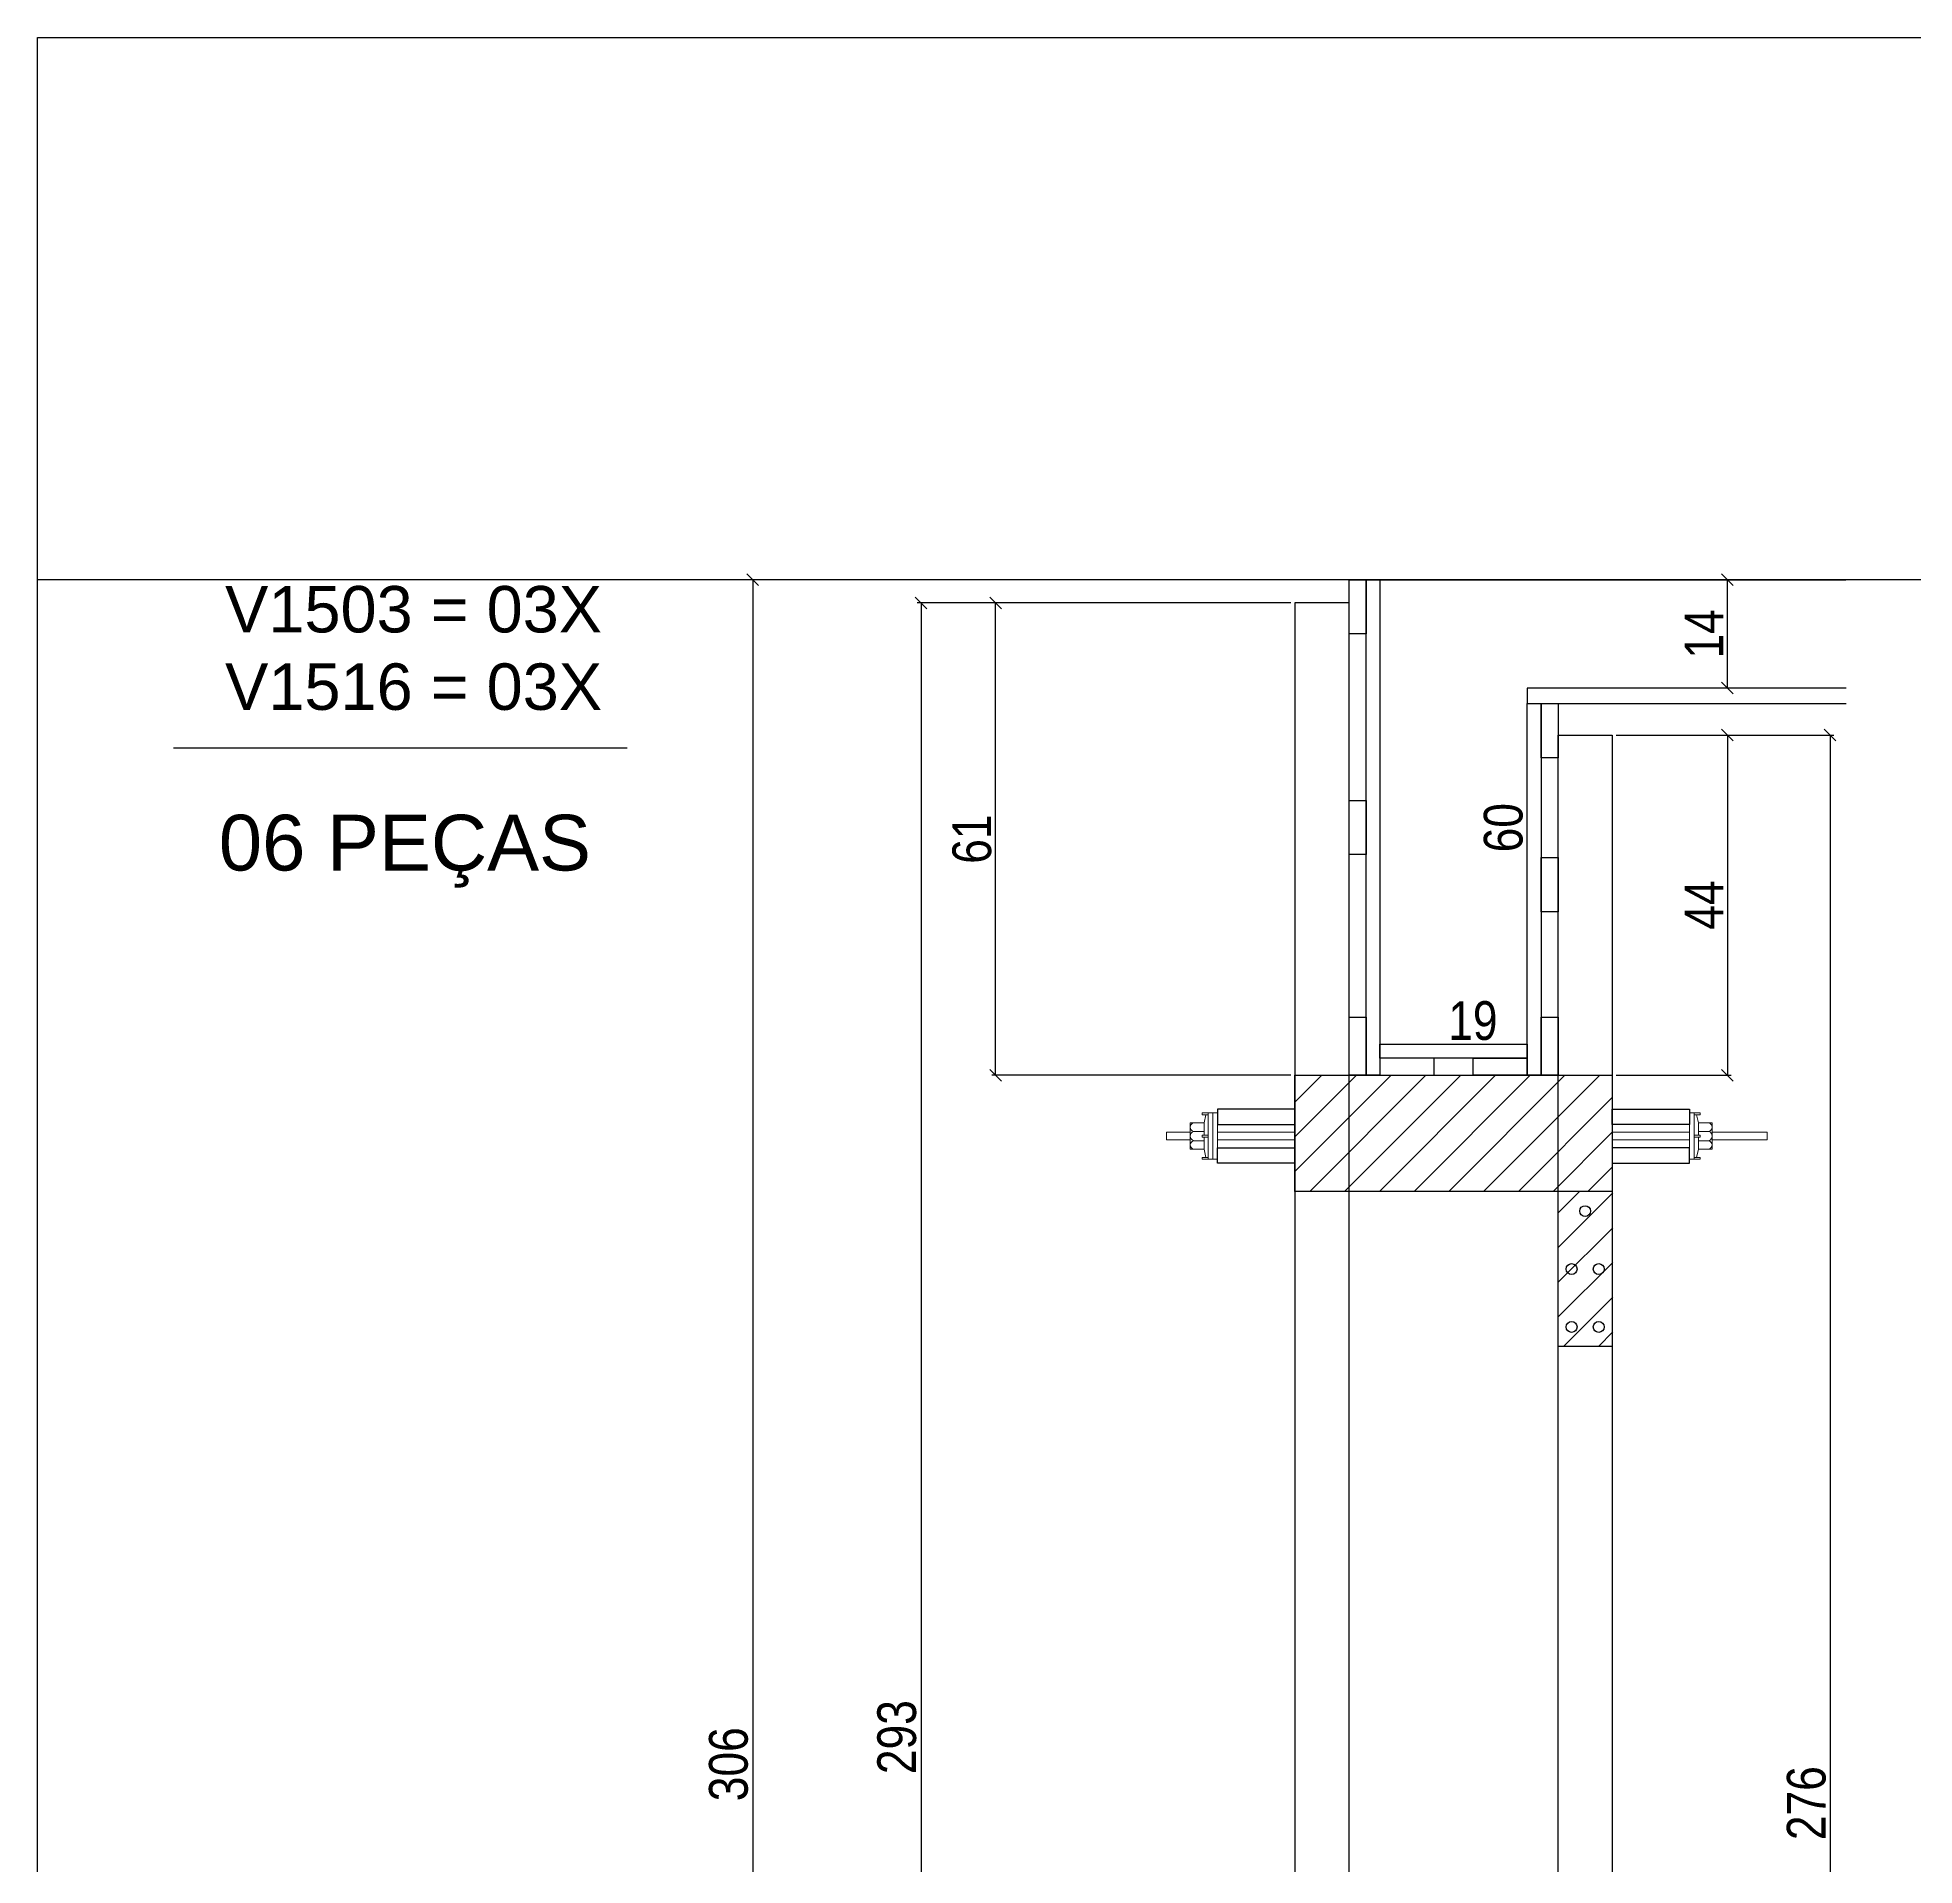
# Model space of a CAD drawing. Extents: x 17311 to 161354, y 153625 to 211469.
# Drawn here: x 17860.1 to 18345, y 206827.8 to 207300.1 of the extents above; entities that cross this region are included whole.
import ezdxf

# ---------------------------------------------------------------- set-up
doc = ezdxf.new("R2010")
doc.units = 0
doc.layers.get('0').update_dxf_attribs({"linetype": 'CONTINUOUS'})
doc.layers.get('DEFPOINTS').update_dxf_attribs({"linetype": 'CONTINUOUS'})
for name, color, linetype in [('8', 111, 'CONTINUOUS'), ('COTA', 241, 'CONTINUOUS'), ('detalhes', 4, 'CONTINUOUS'), ('HACHURA', 8, 'CONTINUOUS'), ('TIRAS REESCORAMENTO', 252, 'CONTINUOUS'), ('VIGAS', 3, 'CONTINUOUS')]:
    doc.layers.add(name, color=color, linetype=linetype)
doc.layers.add('BARRA_ANCORAGEM', color=1, linetype='CONTINUOUS', lineweight=15)
doc.styles.add('COTA TECNICA 2X', font='techl___.ttf', dxfattribs={"height": 10})
doc.styles.add('R80-50', font='arial.ttf', dxfattribs={"height": 10})
doc.dimstyles.new('SECAO', dxfattribs={"dimscale": 0.333333, "dimtxt": 5, "dimasz": 9, "dimexe": 3, "dimexo": 3, "dimgap": 3, "dimtad": 1, "dimdec": 1, "dimlfac": 0.5, "dimzin": 12, "dimdsep": 46, "dimtxsty": 'COTA TECNICA 2X', "dimblk1": 'OBLIQUE', "dimblk2": 'OBLIQUE', "dimsah": 1, "dimcen": 0.9, "dimclrd": 4, "dimclre": 4, "dimclrt": 240, "dimadec": 1, "dimazin": 3, "dimtfac": 1, "dimtdec": 1, "dimtmove": 0, "dimatfit": 3, "dimfxl": 1, "dimtolj": 1, "dimtzin": 12, "dimarcsym": 0})

# ---------------------------------------------------------------- blocks, each defined once
blk = doc.blocks.new('_Oblique')
at = {"color": 0, "linetype": 'ByBlock', "lineweight": -2}
blk.add_line((-0.5, -0.5), (0.5, 0.5), dxfattribs=at)
blk = doc.blocks.new('*D2956')
at = {"layer": 'DEFPOINTS', "color": 0, "transparency": 16777216}
for p in [(18184.93, 207154.02), (18088.37, 206567.92), (18184.93, 206567.92)]:
    blk.add_point(p, dxfattribs=at)
at = {"layer": 'detalhes', "color": 4, "lineweight": -2, "transparency": 16777216}
for p, q in [((18183.93, 207154.02), (18087.37, 207154.02)), ((18088.37, 207154.02), (18088.37, 206567.92)), ((18183.93, 206567.92), (18087.37, 206567.92))]:
    blk.add_line(p, q, dxfattribs=at)
at = {"layer": 'detalhes', "color": 4, "lineweight": -2, "transparency": 16777216, "xscale": 3, "yscale": 3, "zscale": 3}
for p, rotation in [((18088.37, 207154.02), 90), ((18088.37, 206567.92), 270)]:
    blk.add_blockref('_Oblique', p, dxfattribs=dict(at, rotation=rotation))
at = {"layer": 'detalhes', "color": 240, "transparency": 16777216, "insert": (18082.13, 206860.97), "char_height": 10, "attachment_point": 5, "rotation": 90, "style": 'COTA TECNICA 2X'}
blk.add_mtext('\\A1;293', dxfattribs=at)
blk = doc.blocks.new('*D2962')
at = {"layer": 'DEFPOINTS', "color": 0, "transparency": 16777216}
for p in [(18107.63, 207154.02), (18184.93, 207154.02), (18184.93, 207031.97)]:
    blk.add_point(p, dxfattribs=at)
at = {"layer": 'detalhes', "color": 4, "lineweight": -2, "transparency": 16777216}
for p, q in [((18183.93, 207154.02), (18106.63, 207154.02)), ((18107.63, 207031.97), (18107.63, 207154.02)), ((18183.93, 207031.97), (18106.63, 207031.97))]:
    blk.add_line(p, q, dxfattribs=at)
at = {"layer": 'detalhes', "color": 4, "lineweight": -2, "transparency": 16777216, "xscale": 3, "yscale": 3, "zscale": 3}
for p, rotation in [((18107.63, 207154.02), 90), ((18107.63, 207031.97), 270)]:
    blk.add_blockref('_Oblique', p, dxfattribs=dict(at, rotation=rotation))
at = {"layer": 'detalhes', "color": 240, "transparency": 16777216, "insert": (18101.53, 207092.99), "char_height": 10, "attachment_point": 5, "rotation": 90, "style": 'COTA TECNICA 2X'}
blk.add_mtext('\\A1;61', dxfattribs=at)
blk = doc.blocks.new('*D2963')
at = {"layer": 'DEFPOINTS', "color": 0, "transparency": 16777216}
for p in [(18266.93, 207119.89), (18266.93, 207031.97), (18296.68, 207031.97)]:
    blk.add_point(p, dxfattribs=at)
at = {"layer": 'detalhes', "color": 4, "lineweight": -2, "transparency": 16777216}
for p, q in [((18267.93, 207119.89), (18297.68, 207119.89)), ((18296.68, 207119.89), (18296.68, 207031.97)), ((18267.93, 207031.97), (18297.68, 207031.97))]:
    blk.add_line(p, q, dxfattribs=at)
at = {"layer": 'detalhes', "color": 4, "lineweight": -2, "transparency": 16777216, "xscale": 3, "yscale": 3, "zscale": 3}
for p, rotation in [((18296.68, 207119.89), 90), ((18296.68, 207031.97), 270)]:
    blk.add_blockref('_Oblique', p, dxfattribs=dict(at, rotation=rotation))
at = {"layer": 'detalhes', "color": 240, "transparency": 16777216, "insert": (18290.61, 207075.93), "char_height": 10, "attachment_point": 5, "rotation": 90, "style": 'COTA TECNICA 2X'}
blk.add_mtext('\\A1;44', dxfattribs=at)
blk = doc.blocks.new('*D2964')
at = {"layer": 'DEFPOINTS', "color": 0, "transparency": 16777216}
for p in [(18198.93, 207160.02), (18044.87, 206547.92), (18184.93, 206547.92)]:
    blk.add_point(p, dxfattribs=at)
at = {"layer": 'detalhes', "color": 4, "lineweight": -2, "transparency": 16777216}
for p, q in [((18197.93, 207160.02), (18043.87, 207160.02)), ((18044.87, 207160.02), (18044.87, 206547.92)), ((18183.93, 206547.92), (18043.87, 206547.92))]:
    blk.add_line(p, q, dxfattribs=at)
at = {"layer": 'detalhes', "color": 4, "lineweight": -2, "transparency": 16777216, "xscale": 3, "yscale": 3, "zscale": 3}
for p, rotation in [((18044.87, 207160.02), 90), ((18044.87, 206547.92), 270)]:
    blk.add_blockref('_Oblique', p, dxfattribs=dict(at, rotation=rotation))
at = {"layer": 'detalhes', "color": 240, "transparency": 16777216, "insert": (18038.65, 206853.97), "char_height": 10, "attachment_point": 5, "rotation": 90, "style": 'COTA TECNICA 2X'}
blk.add_mtext('\\A1;306', dxfattribs=at)
blk = doc.blocks.new('*D2966')
at = {"layer": 'DEFPOINTS', "color": 0, "transparency": 16777216}
for p in [(18231.96, 207160.02), (18244.93, 207160.02), (18231.96, 207039.97)]:
    blk.add_point(p, dxfattribs=at)
at = {"layer": 'detalhes', "color": 240, "transparency": 16777216, "insert": (18238.82, 207095.94), "char_height": 10, "attachment_point": 5, "rotation": 90, "style": 'COTA TECNICA 2X'}
blk.add_mtext('\\A1;60', dxfattribs=at)
blk = doc.blocks.new('*D2967')
at = {"layer": 'DEFPOINTS', "color": 0, "transparency": 16777216}
for p in [(18206.93, 207039.97), (18244.93, 207039.97), (18244.93, 207039.97)]:
    blk.add_point(p, dxfattribs=at)
at = {"layer": 'detalhes', "color": 240, "transparency": 16777216, "insert": (18230.93, 207046.05), "char_height": 10, "attachment_point": 5, "style": 'COTA TECNICA 2X'}
blk.add_mtext('\\A1;19', dxfattribs=at)
blk = doc.blocks.new('*D2970')
at = {"layer": 'DEFPOINTS', "color": 0, "transparency": 16777216}
for p in [(18296.68, 207160.02), (18296.68, 207160.02), (18296.68, 207132.02)]:
    blk.add_point(p, dxfattribs=at)
at = {"layer": 'detalhes', "color": 4, "lineweight": -2, "transparency": 16777216}
for p, q in [((18296.68, 207132.02), (18296.68, 207160.02)), ((18297.68, 207160.02), (18297.68, 207160.02)), ((18297.68, 207132.02), (18297.68, 207132.02))]:
    blk.add_line(p, q, dxfattribs=at)
at = {"layer": 'detalhes', "color": 4, "lineweight": -2, "transparency": 16777216, "xscale": 3, "yscale": 3, "zscale": 3}
for p, rotation in [((18296.68, 207160.02), 90), ((18296.68, 207132.02), 270)]:
    blk.add_blockref('_Oblique', p, dxfattribs=dict(at, rotation=rotation))
at = {"layer": 'detalhes', "color": 240, "transparency": 16777216, "insert": (18290.61, 207146.02), "char_height": 10, "attachment_point": 5, "rotation": 90, "style": 'COTA TECNICA 2X'}
blk.add_mtext('\\A1;14', dxfattribs=at)
blk = doc.blocks.new('*D2971')
at = {"layer": 'DEFPOINTS', "color": 0, "transparency": 16777216}
for p in [(18267.93, 207119.89), (18267.93, 206567.92), (18323.22, 206567.92)]:
    blk.add_point(p, dxfattribs=at)
at = {"layer": 'detalhes', "color": 4, "lineweight": -2, "transparency": 16777216}
for p, q in [((18268.93, 207119.89), (18324.22, 207119.89)), ((18323.22, 207119.89), (18323.22, 206567.92)), ((18268.93, 206567.92), (18324.22, 206567.92))]:
    blk.add_line(p, q, dxfattribs=at)
at = {"layer": 'detalhes', "color": 4, "lineweight": -2, "transparency": 16777216, "xscale": 3, "yscale": 3, "zscale": 3}
for p, rotation in [((18323.22, 207119.89), 90), ((18323.22, 206567.92), 270)]:
    blk.add_blockref('_Oblique', p, dxfattribs=dict(at, rotation=rotation))
at = {"layer": 'detalhes', "color": 240, "transparency": 16777216, "insert": (18317.12, 206843.91), "char_height": 10, "attachment_point": 5, "rotation": 90, "style": 'COTA TECNICA 2X'}
blk.add_mtext('\\A1;276', dxfattribs=at)
blk = doc.blocks.new('A$C51C4441F')
at = {"layer": 'BARRA_ANCORAGEM'}
for p, q in [((-2.25, 3.4), (-1.79, 5.5)), ((-2.25, 3.4), (-5.81, 3.39)), ((-5.81, 3.39), (-5.81, -3.39)), ((-2.25, 1.2), (-5.02, 1.2)), ((-2.25, 3.4), (-2.25, 3.4)), ((-2.25, 3.4), (-2.25, 0.25)), ((-2.25, -3.4), (-5.81, -3.39)), ((-2.25, -1.2), (-5.02, -1.2)), ((-2.25, -0.25), (-2.25, -3.4)), ((-2.25, -3.4), (-1.79, -5.5))]:
    blk.add_line(p, q, dxfattribs=at)
for points in [[(-2.7, 6), (-1.2, 6), (-1.2, 5.5), (-2.7, 5.5)], [(-1.2, -6), (0, -6), (0, 6), (-1.2, 6)], [(-2.7, 0.25), (-1.2, 0.25), (-1.2, -0.25), (-2.7, -0.25)], [(-2.7, -6), (-1.2, -6), (-1.2, -5.5), (-2.7, -5.5)]]:
    blk.add_lwpolyline(points, close=True, dxfattribs=at)
for centre, radius, start, end in [((-4.66, 2.3), 1.15, 107.7845, 252.2718), ((-4.52, 0), 1.3, 112.648, 247.4083), ((-4.66, -2.3), 1.15, 107.7845, 252.2718)]:
    blk.add_arc(centre, radius, start, end, dxfattribs=at)

msp = doc.modelspace()

# ---------------------------------------------------------------- hatches: boundary and pattern name
at = {"layer": 'COTA'}
h = msp.add_hatch(dxfattribs=at)
h.set_pattern_fill('ANSI31', color=256, scale=2, style=0)
h.set_pattern_definition([(45, (-6430.0255, -6265.1016), (-4.49012806, 4.49012806), [])])
h.paths.add_polyline_path([(18266.93, 207015.26), (18266.93, 207031.97), (18184.93, 207031.97), (18184.93, 207001.97), (18266.93, 207001.97), (18266.93, 207013.26), (18266.93, 207014.26), (18266.93, 207016.26)])
h = msp.add_hatch(dxfattribs=at)
h.set_pattern_fill('ANSI31', color=256, scale=2, style=0)
h.set_pattern_definition([(45, (-5406.802, 8742.5576), (-4.49012806, 4.49012806), [])])
h.paths.add_polyline_path([(18253.05, 206961.94), (18267.05, 206961.94), (18267.05, 207001.88), (18253.05, 207001.88)])

# ---------------------------------------------------------------- linework, layer by layer
msp.add_line((18266.93, 206961.94), (18252.93, 206961.94))
at = {"linetype": 'Continuous'}
for points in [[(18184.93, 206567.92), (18198.93, 206567.92), (18198.93, 207154.02), (18184.93, 207154.02)], [(18266.93, 206567.92), (18252.93, 206567.92), (18252.93, 207119.89), (18266.93, 207119.89)], [(18266.93, 207001.97), (18184.93, 207001.97), (18184.93, 207031.97), (18266.93, 207031.97)]]:
    msp.add_lwpolyline(points, close=True, dxfattribs=at)
for centre in [(18259.93, 206996.88), (18256.43, 206981.91), (18263.43, 206981.91), (18256.43, 206966.94), (18263.43, 206966.94)]:
    msp.add_circle(centre, 1.4)
at = {"layer": '8', "color": 5, "linetype": 'Continuous'}
msp.add_lwpolyline([(18456.91, 206335.31), (17860.1, 206335.31), (17860.1, 207300.1), (18456.91, 207300.1)], close=True, dxfattribs=at)
at = {"layer": 'BARRA_ANCORAGEM'}
for points in [[(18163.73, 207022.26), (18164.93, 207022.26), (18164.93, 207010.26), (18163.73, 207010.26)], [(18288.13, 207022.26), (18286.93, 207022.26), (18286.93, 207010.26), (18288.13, 207010.26)], [(18151.73, 207015.26), (18157.91, 207015.26), (18157.91, 207017.26), (18151.73, 207017.26)], [(18164.93, 207015.26), (18184.93, 207015.26), (18184.93, 207017.26), (18164.93, 207017.26)], [(18286.93, 207015.26), (18266.93, 207015.26), (18266.93, 207017.26), (18286.93, 207017.26)], [(18292.74, 207015.26), (18306.93, 207015.26), (18306.93, 207017.26), (18292.74, 207017.26)]]:
    msp.add_lwpolyline(points, close=True, dxfattribs=at)
at = {"layer": 'HACHURA', "color": 7}
msp.add_line((17895.25, 207116.57), (18012.4, 207116.57), dxfattribs=at)
at = {"layer": 'TIRAS REESCORAMENTO', "linetype": 'ByBlock'}
for p, q in [((22634.59, 207160.02), (17860.1, 207160.02)), ((18206.93, 207160.02), (18327.27, 207160.02)), ((18244.93, 207128.02), (18327.41, 207128.02))]:
    msp.add_line(p, q, dxfattribs=at)
for points in [[(18198.93, 207160.02), (18203.33, 207160.02), (18203.33, 207146.02), (18198.93, 207146.02)], [(18248.53, 207128.02), (18252.93, 207128.02), (18252.93, 207114.02), (18248.53, 207114.02)], [(18198.93, 207102.99), (18203.33, 207102.99), (18203.33, 207088.99), (18198.93, 207088.99)], [(18248.53, 207088.23), (18252.93, 207088.23), (18252.93, 207074.23), (18248.53, 207074.23)], [(18198.93, 207046.97), (18203.33, 207046.97), (18203.33, 207031.97), (18198.93, 207031.97)], [(18248.53, 207046.97), (18252.93, 207046.97), (18252.93, 207031.97), (18248.53, 207031.97)], [(18244.93, 207036.37), (18206.93, 207036.37), (18206.93, 207039.97), (18244.93, 207039.97)], [(18220.89, 207031.97), (18220.89, 207036.37), (18206.93, 207036.37), (18206.93, 207031.97)], [(18230.96, 207031.97), (18230.96, 207036.37), (18244.93, 207036.37), (18244.93, 207031.97)], [(18164.93, 207019.26), (18184.93, 207019.26), (18184.93, 207023.26), (18164.93, 207023.26)], [(18286.93, 207019.26), (18266.93, 207019.26), (18266.93, 207023.26), (18286.93, 207023.26)], [(18164.93, 207013.26), (18184.93, 207013.26), (18184.93, 207009.26), (18164.93, 207009.26)], [(18286.93, 207013.26), (18266.93, 207013.26), (18266.93, 207009.26), (18286.93, 207009.26)]]:
    msp.add_lwpolyline(points, close=True, dxfattribs=at)
for points in [[(18206.93, 207031.97), (18203.33, 207031.97), (18203.33, 207160.02), (18206.93, 207160.02), (18206.93, 207031.97)], [(18327.41, 207132.02), (18244.93, 207132.02), (18244.93, 207128.02), (18327.41, 207128.02)], [(18248.53, 207031.97), (18244.93, 207031.97), (18244.93, 207128.02), (18248.53, 207128.02), (18248.53, 207031.97)]]:
    msp.add_lwpolyline(points, dxfattribs=at)

# ---------------------------------------------------------------- block references
at = {"layer": 'BARRA_ANCORAGEM', "xscale": -1, "rotation": 180}
msp.add_blockref('A$C51C4441F', (18163.73, 207016.26), dxfattribs=at)
at = {"layer": 'BARRA_ANCORAGEM', "xscale": -1}
msp.add_blockref('A$C51C4441F', (18286.93, 207016.26), dxfattribs=at)

# ---------------------------------------------------------------- texts
at = {"layer": 'VIGAS', "color": 7, "attachment_point": 1, "style": 'R80-50'}
for s, width, insert, char_height in [('V1503 = 03X\\PV1516 = 03X', 124.324, (17908.55, 207158.39), 12), ('06 PEÇAS', 162.221, (17906.93, 207099.28), 14.4)]:
    msp.add_mtext_dynamic_manual_height_columns(s, width=width, gutter_width=50, heights=[0], dxfattribs=dict(at, insert=insert, char_height=char_height))

# ---------------------------------------------------------------- dimensions: what is measured, and where the dimension line sits
at = {"layer": 'detalhes', "color": 3}
for base, p1, p2, picture, middle in [((18044.8706, 206547.9232), (18198.9252, 207160.0163), (18184.9252, 206547.9232), '*D2964', (18038.6513, 206853.9698)), ((18296.68, 207160.02), (18296.68, 207132.02), (18296.68, 207160.02), '*D2970', (18290.61, 207146.02)), ((18088.3741, 206567.9232), (18184.9252, 207154.0163), (18184.9252, 206567.9232), '*D2956', (18082.1255, 206860.9698)), ((18107.63, 207154.02), (18184.93, 207031.97), (18184.93, 207154.02), '*D2962', (18101.53, 207092.99)), ((18296.68, 207031.97), (18266.93, 207119.89), (18266.93, 207031.97), '*D2963', (18290.61, 207075.93)), ((18323.22, 206567.92), (18267.93, 207119.89), (18267.93, 206567.92), '*D2971', (18317.12, 206843.91))]:
    dim = msp.add_linear_dim(base=base, p1=p1, p2=p2, angle=90, dimstyle='SECAO', dxfattribs=at)
    dim.commit()
    dim.dimension.update_dxf_attribs({"geometry": picture, "text_midpoint": middle})
dim = msp.add_linear_dim(base=(18244.93, 207160.02), p1=(18231.96, 207039.97), p2=(18231.96, 207160.02), angle=90, dimstyle='SECAO', override={"dimse1": 1, "dimse2": 1, "dimsd1": 1, "dimsd2": 1}, dxfattribs=at)
dim.commit()
dim.dimension.update_dxf_attribs({"geometry": '*D2966', "text_midpoint": (18244.93, 207095.94), "dimtype": 160})
dim = msp.add_linear_dim(base=(18244.93, 207039.97), p1=(18206.93, 207039.97), p2=(18244.93, 207039.97), dimstyle='SECAO', override={"dimse1": 1, "dimse2": 1, "dimsd1": 1, "dimsd2": 1}, dxfattribs=at)
dim.commit()
dim.dimension.update_dxf_attribs({"geometry": '*D2967', "text_midpoint": (18230.93, 207039.97), "dimtype": 160})

doc.saveas('drawing.dxf')
